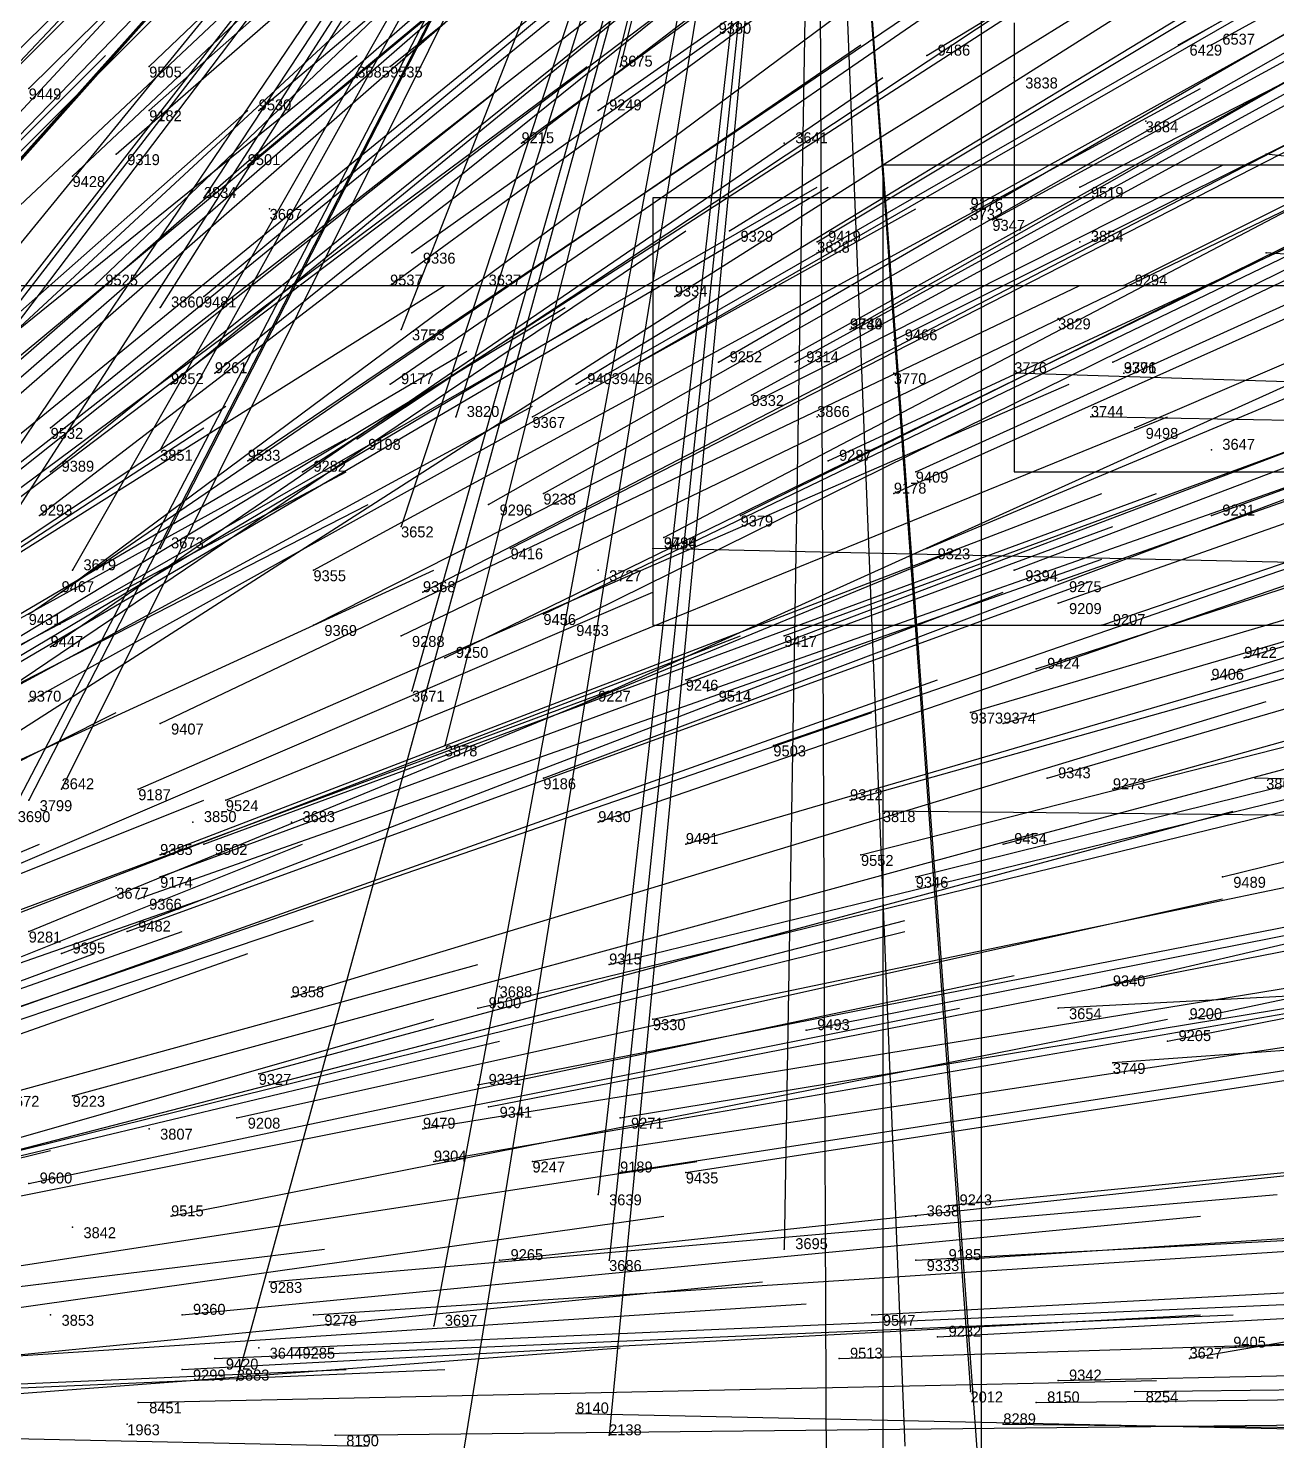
# Model space of a CAD drawing. Extents: x -0.5 to 0.59, y -0.5 to 0.59.
# Drawn here: x 0.116 to 0.23, y -0.0005 to 0.1285 of the extents above; entities that cross this region are included whole.
import ezdxf

# ---------------------------------------------------------------- set-up
doc = ezdxf.new("R2010")
doc.units = 0
for name, color, linetype in [('Clients', 3, 'CONTINUOUS'), ('Facilities', 3, 'CONTINUOUS'), ('Facilities_lines', 3, 'CONTINUOUS'), ('Min_max_boxes', 1, 'CONTINUOUS'), ('Normals', 1, 'CONTINUOUS'), ('Source_points', 5, 'CONTINUOUS'), ('Text', 3, 'CONTINUOUS')]:
    doc.layers.add(name, color=color, linetype=linetype)

msp = doc.modelspace()

# ---------------------------------------------------------------- linework, layer by layer
at = {"layer": 'Clients', "color": 5}
for p in [(0.17, 0.125, -1.25), (0.229, 0.117, -1.25), (0.132, 0.113, -1.25), (0.229, 0.108, -1.25), (0.128, 0.103, -1.25), (0.15, 0.101, -1.25), (0.206, 0.097, -1.25), (0.155, 0.093, -1.25), (0.213, 0.093, -1.25), (0.128, 0.09, -1.25), (0.15, 0.083, -1.25), (0.128, 0.081, -1.25), (0.173, 0.081, -1.25), (0.12, 0.079, -1.25), (0.151, 0.068, -1.25), (0.154, 0.063, -1.25), (0.228, 0.06, -1.25), (0.119, 0.059, -1.25), (0.116, 0.058, -1.25), (0.194, 0.057, -1.25), (0.21, 0.039, -1.25), (0.215, 0.034, -1.25), (0.168, 0.022, -1.25), (0.185, 0.017, -1.25), (0.169, 0.016, -1.25), (0.153, 0.01, -1.25), (0.222, 0.007, -1.25), (0.135, 0.005, -1.25), (0.202, 0.004, -1.25), (0.169, 0, -1.25)]:
    msp.add_point(p, dxfattribs=at)
at = {"layer": 'Facilities', "color": 3}
for p in [(0.221, 0.127, -0.637), (0.224, 0.127, -0.644), (0.198, 0.126, -0.588), (0.127, 0.125, -0.445), (0.146, 0.124, -1.25), (0.149, 0.125, -0.485), (0.206, 0.124, -1.25), (0.116, 0.123, -0.421), (0.127, 0.121, -0.438), (0.137, 0.121, -0.457), (0.168, 0.121, -0.519), (0.218, 0.12, -1.25), (0.161, 0.118, -0.499), (0.185, 0.118, -1.25), (0.124, 0.117, -0.426), (0.12, 0.115, -0.415), (0.136, 0.116, -0.447), (0.212, 0.114, -0.601), (0.138, 0.112, -1.25), (0.202, 0.112, -0.578), (0.202, 0.111, -1.25), (0.204, 0.111, -0.58), (0.18, 0.11, -0.528), (0.188, 0.109, -0.544), (0.212, 0.109, -1.25), (0.151, 0.108, -0.465), (0.188, 0.108, -1.25), (0.122, 0.105, -0.404), (0.149, 0.105, -0.456), (0.157, 0.105, -1.25), (0.216, 0.105, -0.602), (0.132, 0.104, -0.419), (0.175, 0.104, -0.509), (0.21, 0.102, -1.25), (0.191, 0.101, -1.25), (0.191, 0.101, -0.54), (0.195, 0.1, -0.549), (0.133, 0.097, -0.411), (0.17, 0.097, -0.488), (0.179, 0.098, -0.51), (0.186, 0.098, -0.526), (0.195, 0.097, -1.25), (0.215, 0.098, -0.591), (0.216, 0.097, -1.25), (0.129, 0.096, -0.402), (0.149, 0.096, -0.444), (0.166, 0.096, -0.48), (0.182, 0.095, -0.512), (0.162, 0.093, -0.466), (0.188, 0.093, -1.25), (0.118, 0.092, -0.373), (0.217, 0.092, -0.59), (0.146, 0.091, -0.43), (0.224, 0.09, -1.25), (0.118, 0.088, -0.369), (0.136, 0.089, -0.406), (0.141, 0.088, -0.417), (0.189, 0.089, -0.523), (0.197, 0.088, -0.539), (0.163, 0.086, -0.461), (0.195, 0.086, -0.533), (0.117, 0.084, -0.36), (0.158, 0.085, -0.449), (0.181, 0.084, -0.498), (0.224, 0.084, -0.598), (0.174, 0.082, -0.48), (0.16, 0.081, -0.448), (0.198, 0.081, -0.535), (0.142, 0.079, -0.405), (0.168, 0.079, -1.25), (0.206, 0.079, -0.552), (0.21, 0.078, -0.561), (0.119, 0.077, -0.354), (0.152, 0.077, -0.426), (0.116, 0.075, -0.344), (0.163, 0.075, -0.447), (0.21, 0.076, -0.559), (0.142, 0.074, -0.4), (0.165, 0.074, -0.453), (0.214, 0.074, -0.567), (0.15, 0.073, -0.417), (0.185, 0.073, -0.497), (0.118, 0.072, -0.346), (0.154, 0.071, -0.424), (0.227, 0.071, -0.594), (0.208, 0.07, -0.55), (0.176, 0.069, -0.472), (0.224, 0.069, -0.586), (0.178, 0.068, -0.477), (0.116, 0.067, -0.334), (0.167, 0.067, -0.451), (0.202, 0.066, -0.531), (0.128, 0.065, -0.359), (0.205, 0.065, -0.537), (0.184, 0.063, -0.485), (0.163, 0.06, -0.433), (0.209, 0.06, -0.545), (0.126, 0.059, -0.346), (0.215, 0.059, -0.557), (0.134, 0.058, -0.364), (0.191, 0.058, -0.498), (0.131, 0.056, -1.25), (0.14, 0.056, -1.25), (0.168, 0.056, -0.442), (0.128, 0.053, -0.346), (0.132, 0.054, -0.356), (0.176, 0.054, -0.461), (0.192, 0.053, -0.498), (0.205, 0.054, -0.531), (0.128, 0.051, -0.343), (0.197, 0.051, -0.507), (0.225, 0.051, -0.577), (0.124, 0.05, -1.25), (0.126, 0.049, -0.338), (0.116, 0.046, -0.311), (0.125, 0.046, -0.334), (0.119, 0.044, -0.318), (0.169, 0.043, -0.436), (0.14, 0.04, -0.363), (0.159, 0.041, -1.25), (0.214, 0.041, -0.545), (0.157, 0.039, -0.405), (0.173, 0.038, -0.443), (0.222, 0.038, -0.563), (0.187, 0.037, -0.477), (0.22, 0.036, -0.558), (0.137, 0.033, -0.351), (0.12, 0.031, -0.309), (0.157, 0.032, -0.401), (0.158, 0.03, -0.403), (0.135, 0.029, -0.345), (0.17, 0.029, -0.431), (0.127, 0.028, -1.25), (0.152, 0.028, -0.386), (0.153, 0.025, -0.388), (0.162, 0.025, -0.408), (0.17, 0.024, -0.428), (0.176, 0.024, -0.443), (0.116, 0.023, -0.296), (0.2, 0.021, -0.503), (0.129, 0.02, -0.326), (0.197, 0.02, -1.25), (0.12, 0.019, -1.25), (0.159, 0.016, -0.4), (0.197, 0.016, -0.495), (0.2, 0.016, -0.5), (0.138, 0.014, -0.347), (0.118, 0.011, -1.25), (0.13, 0.011, -0.326), (0.142, 0.011, -0.357), (0.193, 0.011, -0.483), (0.137, 0.008, -1.25), (0.14, 0.008, -0.351), (0.199, 0.009, -0.499), (0.225, 0.008, -0.563), (0.133, 0.007, -0.334), (0.19, 0.007, -0.476), (0.13, 0.006, -0.326), (0.21, 0.005, -0.526), (0.217, 0.004, -0.544), (0.126, 0.003, -0.316), (0.208, 0.003, -0.521), (0.166, 0.002, -0.414), (0.125, 0.001, -1.25), (0.144, 0, -0.36), (0.205, 0.001, -0.512)]:
    msp.add_point(p, dxfattribs=at)
at = {"layer": 'Facilities_lines', "color": 3}
for p, q in [((0.188, 0.198, -1.25), (0.038, 0.051, -1.25)), ((0.188, 0.198, -1.25), (0.063, 0.058, -1.25)), ((0.188, 0.198, -1.25), (0.066, 0.037, -1.25)), ((0.188, 0.198, -1.25), (0.069, 0.045, -1.25)), ((0.188, 0.198, -1.25), (0.07, 0.045, -1.25)), ((0.188, 0.198, -1.25), (0.073, 0.069, -1.25)), ((0.188, 0.198, -1.25), (0.078, 0.075, -1.25)), ((0.188, 0.198, -1.25), (0.083, 0.043, -1.25)), ((0.188, 0.198, -1.25), (0.103, 0.066, -1.25)), ((0.188, 0.198, -1.25), (0.108, 0.1, -1.25)), ((0.188, 0.198, -1.25), (0.114, 0.056, -1.25)), ((0.188, 0.198, -1.25), (0.116, 0.058, -1.25)), ((0.188, 0.198, -1.25), (0.119, 0.059, -1.25)), ((0.188, 0.198, -1.25), (0.12, 0.079, -1.25)), ((0.188, 0.198, -1.25), (0.128, 0.081, -1.25)), ((0.188, 0.198, -1.25), (0.128, 0.103, -1.25)), ((0.188, 0.198, -1.25), (0.128, 0.09, -1.25)), ((0.188, 0.198, -1.25), (0.132, 0.113, -1.25)), ((0.188, 0.198, -1.25), (0.135, 0.005, -1.25)), ((0.188, 0.198, -1.25), (0.15, 0.083, -1.25)), ((0.188, 0.198, -1.25), (0.15, 0.101, -1.25)), ((0.188, 0.198, -1.25), (0.151, 0.068, -1.25)), ((0.188, 0.198, -1.25), (0.153, 0.01, -1.25)), ((0.188, 0.198, -1.25), (0.154, -0.012, -1.25)), ((0.188, 0.198, -1.25), (0.154, 0.063, -1.25)), ((0.188, 0.198, -1.25), (0.155, 0.093, -1.25)), ((0.188, 0.198, -1.25), (0.168, 0.022, -1.25)), ((0.188, 0.198, -1.25), (0.169, 0.016, -1.25)), ((0.188, 0.198, -1.25), (0.169, 0, -1.25)), ((0.188, 0.198, -1.25), (0.17, 0.125, -1.25)), ((0.188, 0.198, -1.25), (0.185, 0.017, -1.25)), ((0.188, 0.198, -1.25), (0.202, 0.004, -1.25)), ((0.188, 0.198, -1.25), (0.203, -0.007, -1.25)), ((0.188, 0.198, -1.25), (0.196, -0.001, -1.25)), ((0.188, 0.198, -1.25), (0.189, -0.046, -1.25)), ((0.487, 0.088, -1.25), (0.229, 0.117, -1.25)), ((0.487, 0.088, -1.25), (0.229, 0.108, -1.25)), ((0.487, 0.088, -1.25), (0.206, 0.097, -1.25)), ((0.487, 0.088, -1.25), (0.213, 0.093, -1.25)), ((0.49, 0.074, -1.25), (0.173, 0.081, -1.25)), ((0.493, 0.054, -1.241), (0.228, 0.06, -1.25)), ((0.493, 0.054, -1.241), (0.194, 0.057, -1.25)), ((0.493, 0.054, -1.241), (0.21, 0.039, -1.25)), ((0.493, 0.054, -1.241), (0.215, 0.034, -1.25)), ((0.493, 0.054, -1.241), (0.222, 0.007, -1.25))]:
    msp.add_line(p, q, dxfattribs=at)
at = {"layer": 'Min_max_boxes', "color": 1}
for p, q in [((0.203, -0.046, -1.25), (0.203, 0.218, -1.25)), ((0.203, -0.046, -1.25), (0.203, 0.218, -1.25)), ((0.206, 0.129, -1.25), (0.206, 0.088, -1.25)), ((0.206, 0.129, -1.106), (0.206, 0.088, -1.106)), ((0.493, 0.116, -1.25), (0.194, 0.116, -1.25)), ((0.194, 0.116, -1.25), (0.194, -0.04, -1.25)), ((0.493, 0.116, -1.109), (0.194, 0.116, -1.109)), ((0.194, 0.116, -1.109), (0.194, -0.04, -1.109)), ((0.194, 0.116, -1.25), (0.194, 0.116, -1.109)), ((0.49, 0.113, -1.25), (0.173, 0.113, -1.25)), ((0.173, 0.113, -1.25), (0.173, 0.074, -1.25)), ((0.49, 0.113, -1.099), (0.173, 0.113, -1.099)), ((0.173, 0.113, -1.099), (0.173, 0.074, -1.099)), ((0.173, 0.113, -1.25), (0.173, 0.113, -1.099)), ((0.089, 0.105, -1.25), (0.343, 0.105, -1.25)), ((0.089, 0.105, -1.015), (0.343, 0.105, -1.015)), ((0.206, 0.088, -1.25), (0.487, 0.088, -1.25)), ((0.206, 0.088, -1.106), (0.487, 0.088, -1.106)), ((0.206, 0.088, -1.25), (0.206, 0.088, -1.106)), ((0.173, 0.074, -1.25), (0.49, 0.074, -1.25)), ((0.173, 0.074, -1.099), (0.49, 0.074, -1.099)), ((0.173, 0.074, -1.25), (0.173, 0.074, -1.099))]:
    msp.add_line(p, q, dxfattribs=at)
at = {"layer": 'Normals', "color": 1}
for p, q in [((0.127, 0.125, -0.445), (0.194, 0.189, -0.408)), ((0.116, 0.123, -0.421), (0.181, 0.187, -0.382)), ((0.127, 0.121, -0.438), (0.196, 0.182, -0.399)), ((0.149, 0.125, -0.485), (0.221, 0.183, -0.448)), ((0.137, 0.121, -0.457), (0.208, 0.181, -0.419)), ((0.12, 0.115, -0.415), (0.187, 0.178, -0.376)), ((0.124, 0.117, -0.426), (0.194, 0.178, -0.388)), ((0.136, 0.116, -0.447), (0.207, 0.175, -0.409)), ((0.168, 0.121, -0.519), (0.245, 0.175, -0.483)), ((0.161, 0.118, -0.499), (0.236, 0.173, -0.463)), ((0.198, 0.126, -0.588), (0.277, 0.174, -0.549)), ((0.221, 0.127, -0.637), (0.302, 0.172, -0.6)), ((0.224, 0.127, -0.644), (0.306, 0.172, -0.607)), ((0.122, 0.105, -0.404), (0.189, 0.169, -0.366)), ((0.097, 0.1, -0.348), (0.161, 0.166, -0.309)), ((0.132, 0.104, -0.419), (0.203, 0.163, -0.382)), ((0.151, 0.108, -0.465), (0.227, 0.162, -0.427)), ((0.149, 0.105, -0.456), (0.224, 0.16, -0.419)), ((0.18, 0.11, -0.528), (0.259, 0.159, -0.491)), ((0.188, 0.109, -0.544), (0.268, 0.157, -0.508)), ((0.202, 0.112, -0.578), (0.283, 0.157, -0.54)), ((0.079, 0.087, -0.294), (0.143, 0.155, -0.258)), ((0.129, 0.096, -0.402), (0.201, 0.155, -0.365)), ((0.133, 0.097, -0.411), (0.205, 0.155, -0.374)), ((0.204, 0.111, -0.58), (0.285, 0.155, -0.542)), ((0.212, 0.114, -0.601), (0.294, 0.156, -0.564)), ((0.175, 0.104, -0.509), (0.254, 0.154, -0.474)), ((0.082, 0.085, -0.294), (0.145, 0.153, -0.258)), ((0.102, 0.089, -0.338), (0.17, 0.152, -0.301)), ((0.118, 0.092, -0.373), (0.189, 0.15, -0.334)), ((0.149, 0.096, -0.444), (0.226, 0.149, -0.408)), ((0.07, 0.08, -0.265), (0.136, 0.146, -0.229)), ((0.111, 0.088, -0.354), (0.182, 0.146, -0.315)), ((0.118, 0.088, -0.369), (0.19, 0.146, -0.33)), ((0.191, 0.101, -0.54), (0.272, 0.147, -0.503)), ((0.216, 0.105, -0.602), (0.3, 0.147, -0.565)), ((0.179, 0.098, -0.51), (0.26, 0.145, -0.474)), ((0.166, 0.096, -0.48), (0.245, 0.144, -0.442)), ((0.146, 0.091, -0.43), (0.223, 0.142, -0.393)), ((0.17, 0.097, -0.488), (0.25, 0.143, -0.451)), ((0.186, 0.098, -0.526), (0.268, 0.143, -0.49)), ((0.195, 0.1, -0.549), (0.279, 0.142, -0.513)), ((0.109, 0.084, -0.343), (0.182, 0.141, -0.307)), ((0.136, 0.089, -0.406), (0.213, 0.141, -0.368)), ((0.117, 0.084, -0.36), (0.19, 0.14, -0.321)), ((0.092, 0.078, -0.302), (0.162, 0.139, -0.265)), ((0.141, 0.088, -0.417), (0.22, 0.139, -0.38)), ((0.162, 0.093, -0.466), (0.242, 0.139, -0.428)), ((0.182, 0.095, -0.512), (0.263, 0.139, -0.475)), ((0.07, 0.072, -0.251), (0.136, 0.138, -0.215)), ((0.109, 0.081, -0.338), (0.183, 0.137, -0.303)), ((0.215, 0.098, -0.591), (0.299, 0.138, -0.554)), ((0.088, 0.076, -0.291), (0.159, 0.135, -0.253)), ((0.087, 0.072, -0.282), (0.157, 0.133, -0.245)), ((0.119, 0.077, -0.354), (0.193, 0.132, -0.315)), ((0.158, 0.085, -0.449), (0.239, 0.131, -0.412)), ((0.163, 0.086, -0.461), (0.244, 0.131, -0.424)), ((0.067, 0.067, -0.237), (0.134, 0.13, -0.199)), ((0.083, 0.067, -0.266), (0.154, 0.129, -0.232)), ((0.189, 0.089, -0.523), (0.273, 0.128, -0.486)), ((0.217, 0.092, -0.59), (0.303, 0.129, -0.554)), ((0.116, 0.075, -0.344), (0.192, 0.127, -0.308)), ((0.058, 0.061, -0.21), (0.123, 0.126, -0.171)), ((0.073, 0.067, -0.248), (0.146, 0.126, -0.212)), ((0.197, 0.088, -0.539), (0.281, 0.126, -0.502)), ((0.093, 0.07, -0.291), (0.167, 0.125, -0.253)), ((0.118, 0.072, -0.346), (0.194, 0.124, -0.308)), ((0.146, 0.124, -1.25), (0.146, 0.124, -1.15)), ((0.17, 0.125, -1.25), (0.17, 0.125, -1.15)), ((0.174, 0.082, -0.48), (0.256, 0.125, -0.443)), ((0.181, 0.084, -0.498), (0.264, 0.125, -0.461)), ((0.195, 0.086, -0.533), (0.28, 0.124, -0.496)), ((0.206, 0.124, -1.25), (0.206, 0.124, -1.15)), ((0.086, 0.065, -0.27), (0.159, 0.123, -0.233)), ((0.142, 0.079, -0.405), (0.223, 0.123, -0.368)), ((0.16, 0.081, -0.448), (0.242, 0.123, -0.41)), ((0.067, 0.06, -0.224), (0.136, 0.121, -0.186)), ((0.218, 0.12, -1.25), (0.218, 0.12, -1.15)), ((0.152, 0.077, -0.426), (0.233, 0.119, -0.386)), ((0.185, 0.118, -1.25), (0.185, 0.118, -1.15)), ((0.198, 0.081, -0.535), (0.284, 0.117, -0.498)), ((0.229, 0.117, -1.25), (0.229, 0.117, -1.15)), ((0.142, 0.074, -0.4), (0.225, 0.116, -0.364)), ((0.163, 0.075, -0.447), (0.246, 0.115, -0.408)), ((0.165, 0.074, -0.453), (0.248, 0.115, -0.414)), ((0.224, 0.084, -0.598), (0.312, 0.116, -0.562)), ((0.108, 0.068, -0.318), (0.188, 0.114, -0.28)), ((0.109, 0.067, -0.32), (0.189, 0.114, -0.282)), ((0.132, 0.113, -1.25), (0.132, 0.113, -1.15)), ((0.15, 0.073, -0.417), (0.233, 0.113, -0.379)), ((0.116, 0.067, -0.334), (0.197, 0.112, -0.297)), ((0.138, 0.112, -1.25), (0.138, 0.112, -1.15)), ((0.154, 0.071, -0.424), (0.236, 0.111, -0.384)), ((0.202, 0.111, -1.25), (0.202, 0.111, -1.15)), ((0.206, 0.079, -0.552), (0.293, 0.112, -0.515)), ((0.099, 0.058, -0.286), (0.176, 0.11, -0.249)), ((0.21, 0.078, -0.561), (0.298, 0.109, -0.525)), ((0.212, 0.109, -1.25), (0.212, 0.109, -1.15)), ((0.188, 0.108, -1.25), (0.188, 0.108, -1.15)), ((0.229, 0.108, -1.25), (0.229, 0.108, -1.15)), ((0.21, 0.076, -0.559), (0.298, 0.107, -0.522)), ((0.076, 0.056, -0.236), (0.154, 0.105, -0.198)), ((0.128, 0.065, -0.359), (0.212, 0.105, -0.322)), ((0.157, 0.105, -1.25), (0.157, 0.105, -1.15)), ((0.167, 0.067, -0.451), (0.251, 0.105, -0.412)), ((0.185, 0.073, -0.497), (0.272, 0.105, -0.459)), ((0.099, 0.054, -0.282), (0.177, 0.104, -0.245)), ((0.214, 0.074, -0.567), (0.302, 0.104, -0.53)), ((0.087, 0.056, -0.258), (0.165, 0.103, -0.218)), ((0.088, 0.055, -0.26), (0.167, 0.102, -0.22)), ((0.128, 0.103, -1.25), (0.128, 0.103, -1.15)), ((0.176, 0.069, -0.472), (0.263, 0.102, -0.435)), ((0.21, 0.102, -1.25), (0.21, 0.102, -1.15)), ((0.15, 0.101, -1.25), (0.15, 0.101, -1.15)), ((0.191, 0.101, -1.25), (0.191, 0.101, -1.15)), ((0.076, 0.052, -0.23), (0.156, 0.099, -0.192)), ((0.178, 0.068, -0.477), (0.266, 0.099, -0.44)), ((0.208, 0.07, -0.55), (0.297, 0.099, -0.512)), ((0.195, 0.097, -1.25), (0.195, 0.097, -1.15)), ((0.206, 0.097, -1.25), (0.206, 0.097, -1.15)), ((0.216, 0.097, -1.25), (0.216, 0.097, -1.15)), ((0.227, 0.071, -0.594), (0.316, 0.097, -0.557)), ((0.126, 0.059, -0.346), (0.211, 0.096, -0.31)), ((0.224, 0.069, -0.586), (0.313, 0.096, -0.549)), ((0.057, 0.043, -0.179), (0.134, 0.094, -0.14)), ((0.081, 0.05, -0.238), (0.162, 0.094, -0.199)), ((0.134, 0.058, -0.364), (0.22, 0.093, -0.328)), ((0.155, 0.093, -1.25), (0.155, 0.093, -1.15)), ((0.184, 0.063, -0.485), (0.271, 0.093, -0.448)), ((0.188, 0.093, -1.25), (0.188, 0.093, -1.15)), ((0.213, 0.093, -1.25), (0.213, 0.093, -1.15)), ((0.055, 0.042, -0.173), (0.132, 0.092, -0.134)), ((0.163, 0.06, -0.433), (0.248, 0.092, -0.393)), ((0.202, 0.066, -0.531), (0.29, 0.092, -0.493)), ((0.065, 0.047, -0.2), (0.145, 0.091, -0.16)), ((0.205, 0.065, -0.537), (0.294, 0.091, -0.5)), ((0.128, 0.09, -1.25), (0.128, 0.09, -1.15)), ((0.224, 0.09, -1.25), (0.224, 0.09, -1.15)), ((0.064, 0.045, -0.196), (0.145, 0.088, -0.156)), ((0.128, 0.053, -0.346), (0.214, 0.086, -0.309)), ((0.132, 0.054, -0.356), (0.219, 0.086, -0.319)), ((0.168, 0.056, -0.442), (0.255, 0.086, -0.404)), ((0.209, 0.06, -0.545), (0.298, 0.086, -0.507)), ((0.065, 0.043, -0.196), (0.147, 0.085, -0.156)), ((0.215, 0.059, -0.557), (0.304, 0.084, -0.519)), ((0.128, 0.051, -0.343), (0.215, 0.083, -0.306)), ((0.15, 0.083, -1.25), (0.15, 0.083, -1.15)), ((0.191, 0.058, -0.498), (0.28, 0.083, -0.461)), ((0.116, 0.046, -0.311), (0.201, 0.081, -0.273)), ((0.126, 0.049, -0.338), (0.214, 0.08, -0.302)), ((0.128, 0.081, -1.25), (0.128, 0.081, -1.15)), ((0.173, 0.081, -1.25), (0.173, 0.081, -1.15)), ((0.176, 0.054, -0.461), (0.265, 0.08, -0.424)), ((0.07, 0.041, -0.202), (0.153, 0.079, -0.162)), ((0.12, 0.079, -1.25), (0.12, 0.079, -1.15)), ((0.168, 0.079, -1.25), (0.168, 0.079, -1.15)), ((0.125, 0.046, -0.334), (0.213, 0.078, -0.299)), ((0.205, 0.054, -0.531), (0.295, 0.078, -0.493)), ((0.089, 0.041, -0.245), (0.173, 0.077, -0.204)), ((0.119, 0.044, -0.318), (0.205, 0.077, -0.279)), ((0.192, 0.053, -0.498), (0.282, 0.076, -0.46)), ((0.095, 0.04, -0.258), (0.181, 0.073, -0.218)), ((0.197, 0.051, -0.507), (0.286, 0.073, -0.469)), ((0.225, 0.051, -0.577), (0.315, 0.073, -0.539)), ((0.112, 0.038, -0.295), (0.199, 0.069, -0.256)), ((0.083, 0.036, -0.226), (0.169, 0.068, -0.186)), ((0.151, 0.068, -1.25), (0.151, 0.068, -1.15)), ((0.044, 0.026, -0.127), (0.124, 0.066, -0.084)), ((0.106, 0.036, -0.28), (0.193, 0.066, -0.24)), ((0.14, 0.04, -0.363), (0.229, 0.067, -0.326)), ((0.169, 0.043, -0.436), (0.259, 0.065, -0.398)), ((0.154, 0.063, -1.25), (0.154, 0.063, -1.15)), ((0.214, 0.041, -0.545), (0.304, 0.062, -0.507)), ((0.157, 0.039, -0.405), (0.247, 0.061, -0.368)), ((0.228, 0.06, -1.25), (0.228, 0.06, -1.15)), ((0.119, 0.059, -1.25), (0.119, 0.059, -1.15)), ((0.047, 0.024, -0.132), (0.132, 0.058, -0.092)), ((0.116, 0.058, -1.25), (0.116, 0.058, -1.15)), ((0.137, 0.033, -0.351), (0.226, 0.057, -0.314)), ((0.173, 0.038, -0.443), (0.264, 0.057, -0.406)), ((0.194, 0.057, -1.25), (0.194, 0.057, -1.15)), ((0.222, 0.038, -0.563), (0.312, 0.057, -0.525)), ((0.131, 0.056, -1.25), (0.131, 0.056, -1.15)), ((0.14, 0.056, -1.25), (0.14, 0.056, -1.15)), ((0.12, 0.031, -0.309), (0.208, 0.055, -0.269)), ((0.187, 0.037, -0.477), (0.278, 0.055, -0.439)), ((0.037, 0.02, -0.105), (0.117, 0.054, -0.055)), ((0.056, 0.02, -0.148), (0.141, 0.054, -0.109)), ((0.22, 0.036, -0.558), (0.311, 0.054, -0.521)), ((0.124, 0.05, -1.25), (0.124, 0.05, -1.15)), ((0.157, 0.032, -0.401), (0.249, 0.05, -0.366)), ((0.046, 0.019, -0.125), (0.132, 0.049, -0.083)), ((0.135, 0.029, -0.345), (0.225, 0.049, -0.307)), ((0.158, 0.03, -0.403), (0.25, 0.048, -0.367)), ((0.056, 0.018, -0.146), (0.142, 0.047, -0.104)), ((0.107, 0.024, -0.273), (0.196, 0.047, -0.234)), ((0.045, 0.016, -0.12), (0.13, 0.046, -0.077)), ((0.107, 0.024, -0.274), (0.196, 0.046, -0.235)), ((0.041, 0.014, -0.109), (0.122, 0.044, -0.058)), ((0.051, 0.014, -0.131), (0.136, 0.044, -0.088)), ((0.17, 0.029, -0.431), (0.261, 0.044, -0.393)), ((0.066, 0.018, -0.171), (0.157, 0.043, -0.137)), ((0.152, 0.028, -0.386), (0.244, 0.043, -0.35)), ((0.116, 0.023, -0.296), (0.206, 0.042, -0.255)), ((0.153, 0.025, -0.388), (0.245, 0.041, -0.351)), ((0.159, 0.041, -1.25), (0.159, 0.041, -1.15)), ((0.111, 0.021, -0.282), (0.201, 0.039, -0.243)), ((0.162, 0.025, -0.408), (0.254, 0.039, -0.373)), ((0.21, 0.039, -1.25), (0.21, 0.039, -1.15)), ((0.062, 0.012, -0.158), (0.153, 0.038, -0.124)), ((0.129, 0.02, -0.326), (0.22, 0.038, -0.289)), ((0.17, 0.024, -0.428), (0.261, 0.038, -0.39)), ((0.176, 0.024, -0.443), (0.267, 0.038, -0.405)), ((0.067, 0.014, -0.172), (0.159, 0.036, -0.138)), ((0.215, 0.034, -1.25), (0.215, 0.034, -1.15)), ((0.2, 0.021, -0.503), (0.292, 0.03, -0.465)), ((0.127, 0.028, -1.25), (0.127, 0.028, -1.15)), ((0.035, 0.006, -0.088), (0.118, 0.026, -0.037)), ((0.159, 0.016, -0.4), (0.252, 0.026, -0.364)), ((0.086, 0.011, -0.217), (0.177, 0.025, -0.178)), ((0.138, 0.014, -0.347), (0.23, 0.022, -0.308)), ((0.168, 0.022, -1.25), (0.168, 0.022, -1.15)), ((0.2, 0.016, -0.5), (0.292, 0.022, -0.463)), ((0.197, 0.016, -0.495), (0.29, 0.021, -0.459)), ((0.082, 0.007, -0.206), (0.174, 0.02, -0.168)), ((0.13, 0.011, -0.326), (0.223, 0.02, -0.29)), ((0.197, 0.02, -1.25), (0.197, 0.02, -1.15)), ((0.12, 0.019, -1.25), (0.12, 0.019, -1.15)), ((0.053, 0.006, -0.133), (0.143, 0.017, -0.091)), ((0.142, 0.011, -0.357), (0.234, 0.017, -0.317)), ((0.185, 0.017, -1.25), (0.185, 0.017, -1.15)), ((0.169, 0.016, -1.25), (0.169, 0.016, -1.15)), ((0.193, 0.011, -0.483), (0.286, 0.016, -0.446)), ((0.091, 0.005, -0.228), (0.183, 0.014, -0.19)), ((0.199, 0.009, -0.499), (0.293, 0.014, -0.463)), ((0.096, 0.006, -0.239), (0.187, 0.012, -0.2)), ((0.14, 0.008, -0.351), (0.232, 0.012, -0.312)), ((0.225, 0.008, -0.563), (0.317, 0.012, -0.524)), ((0.118, 0.011, -1.25), (0.118, 0.011, -1.15)), ((0.13, 0.006, -0.326), (0.223, 0.011, -0.288)), ((0.133, 0.007, -0.334), (0.226, 0.011, -0.296)), ((0.153, 0.01, -1.25), (0.153, 0.01, -1.15)), ((0.19, 0.007, -0.476), (0.283, 0.01, -0.438)), ((0.078, 0.001, -0.194), (0.17, 0.008, -0.156)), ((0.137, 0.008, -1.25), (0.137, 0.008, -1.15)), ((0.21, 0.005, -0.526), (0.304, 0.007, -0.491)), ((0.222, 0.007, -1.25), (0.222, 0.007, -1.15)), ((0.054, 0.002, -0.134), (0.145, 0.006, -0.093)), ((0.061, 0.002, -0.152), (0.154, 0.006, -0.115)), ((0.126, 0.003, -0.316), (0.219, 0.005, -0.277)), ((0.135, 0.005, -1.25), (0.135, 0.005, -1.15)), ((0.202, 0.004, -1.25), (0.202, 0.004, -1.15)), ((0.208, 0.003, -0.521), (0.302, 0.004, -0.485)), ((0.217, 0.004, -0.544), (0.31, 0.005, -0.507)), ((0.166, 0.002, -0.414), (0.259, 0, -0.378)), ((0.056, 0.001, -0.139), (0.147, -0.001, -0.098)), ((0.125, 0.001, -1.25), (0.125, 0.001, -1.15)), ((0.144, 0, -0.36), (0.237, 0.001, -0.322)), ((0.169, 0, -1.25), (0.169, 0, -1.15)), ((0.205, 0.001, -0.512), (0.298, 0, -0.477))]:
    msp.add_line(p, q, dxfattribs=at)
at = {"layer": 'Source_points', "color": 5}
for p in [(0.221, 0.127, -0.637), (0.224, 0.127, -0.644), (0.198, 0.126, -0.588), (0.127, 0.125, -0.445), (0.146, 0.124, -1.25), (0.149, 0.125, -0.485), (0.17, 0.125, -1.25), (0.206, 0.124, -1.25), (0.116, 0.123, -0.421), (0.127, 0.121, -0.438), (0.137, 0.121, -0.457), (0.168, 0.121, -0.519), (0.218, 0.12, -1.25), (0.161, 0.118, -0.499), (0.185, 0.118, -1.25), (0.124, 0.117, -0.426), (0.229, 0.117, -1.25), (0.12, 0.115, -0.415), (0.136, 0.116, -0.447), (0.212, 0.114, -0.601), (0.132, 0.113, -1.25), (0.138, 0.112, -1.25), (0.202, 0.112, -0.578), (0.202, 0.111, -1.25), (0.204, 0.111, -0.58), (0.18, 0.11, -0.528), (0.188, 0.109, -0.544), (0.212, 0.109, -1.25), (0.151, 0.108, -0.465), (0.188, 0.108, -1.25), (0.229, 0.108, -1.25), (0.122, 0.105, -0.404), (0.149, 0.105, -0.456), (0.157, 0.105, -1.25), (0.216, 0.105, -0.602), (0.132, 0.104, -0.419), (0.175, 0.104, -0.509), (0.128, 0.103, -1.25), (0.21, 0.102, -1.25), (0.15, 0.101, -1.25), (0.191, 0.101, -1.25), (0.191, 0.101, -0.54), (0.195, 0.1, -0.549), (0.133, 0.097, -0.411), (0.17, 0.097, -0.488), (0.179, 0.098, -0.51), (0.186, 0.098, -0.526), (0.195, 0.097, -1.25), (0.206, 0.097, -1.25), (0.215, 0.098, -0.591), (0.216, 0.097, -1.25), (0.129, 0.096, -0.402), (0.149, 0.096, -0.444), (0.166, 0.096, -0.48), (0.182, 0.095, -0.512), (0.155, 0.093, -1.25), (0.162, 0.093, -0.466), (0.188, 0.093, -1.25), (0.213, 0.093, -1.25), (0.118, 0.092, -0.373), (0.217, 0.092, -0.59), (0.146, 0.091, -0.43), (0.128, 0.09, -1.25), (0.224, 0.09, -1.25), (0.118, 0.088, -0.369), (0.136, 0.089, -0.406), (0.141, 0.088, -0.417), (0.189, 0.089, -0.523), (0.197, 0.088, -0.539), (0.163, 0.086, -0.461), (0.195, 0.086, -0.533), (0.117, 0.084, -0.36), (0.158, 0.085, -0.449), (0.181, 0.084, -0.498), (0.224, 0.084, -0.598), (0.15, 0.083, -1.25), (0.174, 0.082, -0.48), (0.128, 0.081, -1.25), (0.16, 0.081, -0.448), (0.173, 0.081, -1.25), (0.198, 0.081, -0.535), (0.12, 0.079, -1.25), (0.142, 0.079, -0.405), (0.168, 0.079, -1.25), (0.206, 0.079, -0.552), (0.21, 0.078, -0.561), (0.119, 0.077, -0.354), (0.152, 0.077, -0.426), (0.116, 0.075, -0.344), (0.163, 0.075, -0.447), (0.21, 0.076, -0.559), (0.142, 0.074, -0.4), (0.165, 0.074, -0.453), (0.214, 0.074, -0.567), (0.15, 0.073, -0.417), (0.185, 0.073, -0.497), (0.118, 0.072, -0.346), (0.154, 0.071, -0.424), (0.227, 0.071, -0.594), (0.208, 0.07, -0.55), (0.176, 0.069, -0.472), (0.224, 0.069, -0.586), (0.151, 0.068, -1.25), (0.178, 0.068, -0.477), (0.116, 0.067, -0.334), (0.167, 0.067, -0.451), (0.202, 0.066, -0.531), (0.128, 0.065, -0.359), (0.205, 0.065, -0.537), (0.154, 0.063, -1.25), (0.184, 0.063, -0.485), (0.163, 0.06, -0.433), (0.209, 0.06, -0.545), (0.228, 0.06, -1.25), (0.119, 0.059, -1.25), (0.126, 0.059, -0.346), (0.215, 0.059, -0.557), (0.116, 0.058, -1.25), (0.134, 0.058, -0.364), (0.191, 0.058, -0.498), (0.194, 0.057, -1.25), (0.131, 0.056, -1.25), (0.14, 0.056, -1.25), (0.168, 0.056, -0.442), (0.128, 0.053, -0.346), (0.132, 0.054, -0.356), (0.176, 0.054, -0.461), (0.192, 0.053, -0.498), (0.205, 0.054, -0.531), (0.128, 0.051, -0.343), (0.197, 0.051, -0.507), (0.225, 0.051, -0.577), (0.124, 0.05, -1.25), (0.126, 0.049, -0.338), (0.116, 0.046, -0.311), (0.125, 0.046, -0.334), (0.119, 0.044, -0.318), (0.169, 0.043, -0.436), (0.14, 0.04, -0.363), (0.159, 0.041, -1.25), (0.214, 0.041, -0.545), (0.157, 0.039, -0.405), (0.21, 0.039, -1.25), (0.173, 0.038, -0.443), (0.222, 0.038, -0.563), (0.187, 0.037, -0.477), (0.22, 0.036, -0.558), (0.215, 0.034, -1.25), (0.137, 0.033, -0.351), (0.12, 0.031, -0.309), (0.157, 0.032, -0.401), (0.158, 0.03, -0.403), (0.135, 0.029, -0.345), (0.17, 0.029, -0.431), (0.127, 0.028, -1.25), (0.152, 0.028, -0.386), (0.153, 0.025, -0.388), (0.162, 0.025, -0.408), (0.17, 0.024, -0.428), (0.176, 0.024, -0.443), (0.116, 0.023, -0.296), (0.168, 0.022, -1.25), (0.2, 0.021, -0.503), (0.129, 0.02, -0.326), (0.197, 0.02, -1.25), (0.12, 0.019, -1.25), (0.185, 0.017, -1.25), (0.159, 0.016, -0.4), (0.169, 0.016, -1.25), (0.197, 0.016, -0.495), (0.2, 0.016, -0.5), (0.138, 0.014, -0.347), (0.118, 0.011, -1.25), (0.13, 0.011, -0.326), (0.142, 0.011, -0.357), (0.193, 0.011, -0.483), (0.153, 0.01, -1.25), (0.137, 0.008, -1.25), (0.14, 0.008, -0.351), (0.199, 0.009, -0.499), (0.225, 0.008, -0.563), (0.133, 0.007, -0.334), (0.19, 0.007, -0.476), (0.222, 0.007, -1.25), (0.13, 0.006, -0.326), (0.135, 0.005, -1.25), (0.202, 0.004, -1.25), (0.21, 0.005, -0.526), (0.217, 0.004, -0.544), (0.126, 0.003, -0.316), (0.208, 0.003, -0.521), (0.166, 0.002, -0.414), (0.125, 0.001, -1.25), (0.144, 0, -0.36), (0.169, 0, -1.25), (0.205, 0.001, -0.512)]:
    msp.add_point(p, dxfattribs=at)

# ---------------------------------------------------------------- texts
at = {"layer": 'Text', "color": 3}
for s, p in [('9380', (0.179, 0.128, -0.549)), ('6537', (0.225, 0.127, -0.644)), ('9486', (0.199, 0.126, -0.588)), ('6429', (0.222, 0.126, -0.637)), ('3675', (0.17, 0.125, -1.25)), ('9505', (0.127, 0.124, -0.445)), ('3685', (0.146, 0.124, -1.25)), ('9535', (0.149, 0.124, -0.485)), ('3838', (0.207, 0.123, -1.25)), ('9449', (0.116, 0.122, -0.421)), ('9530', (0.137, 0.121, -0.457)), ('9249', (0.169, 0.121, -0.519)), ('9182', (0.127, 0.12, -0.438)), ('3684', (0.218, 0.119, -1.25)), ('9215', (0.161, 0.118, -0.499)), ('3641', (0.186, 0.118, -1.25)), ('9319', (0.125, 0.116, -0.426)), ('9501', (0.136, 0.116, -0.447)), ('9428', (0.12, 0.114, -0.415)), ('3834', (0.132, 0.113, -1.25)), ('9519', (0.213, 0.113, -0.601)), ('9176', (0.202, 0.112, -0.578)), ('3667', (0.138, 0.111, -1.25)), ('3732', (0.202, 0.111, -1.25)), ('9347', (0.204, 0.11, -0.58)), ('9329', (0.181, 0.109, -0.528)), ('9419', (0.189, 0.109, -0.544)), ('3854', (0.213, 0.109, -1.25)), ('3828', (0.188, 0.108, -1.25)), ('9336', (0.152, 0.107, -0.465)), ('9525', (0.123, 0.105, -0.404)), ('9537', (0.149, 0.105, -0.456)), ('3637', (0.158, 0.105, -1.25)), ('9294', (0.217, 0.105, -0.602)), ('9334', (0.175, 0.104, -0.509)), ('3860', (0.129, 0.103, -1.25)), ('9481', (0.132, 0.103, -0.419)), ('3739', (0.191, 0.101, -1.25)), ('9244', (0.191, 0.101, -0.54)), ('3829', (0.21, 0.101, -1.25)), ('3753', (0.151, 0.1, -1.25)), ('9466', (0.196, 0.1, -0.549)), ('9252', (0.18, 0.098, -0.51)), ('9314', (0.187, 0.098, -0.526)), ('9352', (0.129, 0.096, -0.402)), ('9261', (0.133, 0.097, -0.411)), ('9177', (0.15, 0.096, -0.444)), ('9403', (0.167, 0.096, -0.48)), ('9426', (0.17, 0.096, -0.488)), ('3770', (0.195, 0.096, -1.25)), ('3776', (0.206, 0.097, -1.25)), ('3771', (0.216, 0.097, -1.25)), ('9396', (0.216, 0.097, -0.591)), ('9332', (0.182, 0.094, -0.512)), ('3820', (0.156, 0.093, -1.25)), ('9367', (0.162, 0.092, -0.466)), ('3866', (0.188, 0.093, -1.25)), ('3744', (0.213, 0.093, -1.25)), ('9532', (0.118, 0.091, -0.373)), ('9498', (0.218, 0.091, -0.59)), ('9198', (0.147, 0.09, -0.43)), ('3647', (0.225, 0.09, -1.25)), ('9389', (0.119, 0.088, -0.369)), ('3851', (0.128, 0.089, -1.25)), ('9533', (0.136, 0.089, -0.406)), ('9282', (0.142, 0.088, -0.417)), ('9287', (0.19, 0.089, -0.523)), ('9409', (0.197, 0.087, -0.539)), ('9178', (0.195, 0.086, -0.533)), ('9238', (0.163, 0.085, -0.461)), ('9293', (0.117, 0.084, -0.36)), ('9296', (0.159, 0.084, -0.449)), ('9379', (0.181, 0.083, -0.498)), ('9231', (0.225, 0.084, -0.598)), ('3652', (0.15, 0.082, -1.25)), ('3673', (0.129, 0.081, -1.25)), ('3796', (0.174, 0.081, -1.25)), ('9434', (0.174, 0.081, -0.48)), ('3679', (0.121, 0.079, -1.25)), ('9416', (0.16, 0.08, -0.448)), ('9323', (0.199, 0.08, -0.535)), ('9355', (0.142, 0.078, -0.405)), ('3727', (0.169, 0.078, -1.25)), ('9394', (0.207, 0.078, -0.552)), ('9467', (0.119, 0.077, -0.354)), ('9368', (0.152, 0.077, -0.426)), ('9275', (0.211, 0.077, -0.561)), ('9431', (0.116, 0.074, -0.344)), ('9456', (0.163, 0.074, -0.447)), ('9209', (0.211, 0.075, -0.559)), ('9207', (0.215, 0.074, -0.567)), ('9369', (0.143, 0.073, -0.4)), ('9453', (0.166, 0.073, -0.453)), ('9447', (0.118, 0.072, -0.346)), ('9288', (0.151, 0.072, -0.417)), ('9417', (0.185, 0.072, -0.497)), ('9250', (0.155, 0.071, -0.424)), ('9424', (0.209, 0.07, -0.55)), ('9422', (0.227, 0.071, -0.594)), ('9406', (0.224, 0.069, -0.586)), ('9246', (0.176, 0.068, -0.472)), ('9370', (0.116, 0.067, -0.334)), ('3671', (0.151, 0.067, -1.25)), ('9227', (0.168, 0.067, -0.451)), ('9514', (0.179, 0.067, -0.477)), ('9373', (0.202, 0.065, -0.531)), ('9374', (0.205, 0.065, -0.537)), ('9407', (0.129, 0.064, -0.359)), ('3878', (0.154, 0.062, -1.25)), ('9503', (0.184, 0.062, -0.485)), ('9343', (0.21, 0.06, -0.545)), ('3642', (0.119, 0.059, -1.25)), ('9186', (0.163, 0.059, -0.433)), ('9273', (0.215, 0.059, -0.557)), ('3867', (0.229, 0.059, -1.25)), ('9187', (0.126, 0.058, -0.346)), ('9312', (0.191, 0.058, -0.498)), ('3690', (0.115, 0.056, -1.25)), ('3799', (0.117, 0.057, -1.25)), ('3850', (0.132, 0.056, -1.25)), ('9524', (0.134, 0.057, -0.364)), ('3683', (0.141, 0.056, -1.25)), ('9430', (0.168, 0.056, -0.442)), ('3818', (0.194, 0.056, -1.25)), ('9491', (0.176, 0.054, -0.461)), ('9454', (0.206, 0.054, -0.531)), ('9385', (0.128, 0.053, -0.346)), ('9502', (0.133, 0.053, -0.356)), ('9552', (0.192, 0.052, -0.498)), ('9174', (0.128, 0.05, -0.343)), ('9346', (0.197, 0.05, -0.507)), ('9489', (0.226, 0.05, -0.577)), ('3677', (0.124, 0.049, -1.25)), ('9366', (0.127, 0.048, -0.338)), ('9482', (0.126, 0.046, -0.334)), ('9281', (0.116, 0.045, -0.311)), ('9395', (0.12, 0.044, -0.318)), ('9315', (0.169, 0.043, -0.436)), ('9340', (0.215, 0.041, -0.545)), ('9358', (0.14, 0.04, -0.363)), ('9500', (0.158, 0.039, -0.405)), ('3688', (0.159, 0.04, -1.25)), ('3654', (0.211, 0.038, -1.25)), ('9200', (0.222, 0.038, -0.563)), ('9330', (0.173, 0.037, -0.443)), ('9493', (0.188, 0.037, -0.477)), ('9205', (0.221, 0.036, -0.558)), ('3749', (0.215, 0.033, -1.25)), ('9327', (0.137, 0.032, -0.351)), ('9331', (0.158, 0.032, -0.401)), ('3672', (0.114, 0.03, -1.25)), ('9223', (0.12, 0.03, -0.309)), ('9341', (0.159, 0.029, -0.403)), ('9208', (0.136, 0.028, -0.345)), ('9479', (0.152, 0.028, -0.386)), ('9271', (0.171, 0.028, -0.431)), ('3807', (0.128, 0.027, -1.25)), ('9304', (0.153, 0.025, -0.388)), ('9247', (0.162, 0.024, -0.408)), ('9189', (0.17, 0.024, -0.428)), ('9600', (0.117, 0.023, -0.296)), ('9435', (0.176, 0.023, -0.443)), ('3639', (0.169, 0.021, -1.25)), ('9243', (0.201, 0.021, -0.503)), ('9515', (0.129, 0.02, -0.326)), ('3638', (0.198, 0.02, -1.25)), ('3842', (0.121, 0.018, -1.25)), ('9265', (0.16, 0.016, -0.4)), ('3695', (0.186, 0.017, -1.25)), ('9185', (0.2, 0.016, -0.5)), ('3686', (0.169, 0.015, -1.25)), ('9333', (0.198, 0.015, -0.495)), ('9283', (0.138, 0.013, -0.347)), ('9360', (0.131, 0.011, -0.326)), ('3853', (0.119, 0.01, -1.25)), ('9278', (0.143, 0.01, -0.357)), ('3697', (0.154, 0.01, -1.25)), ('9547', (0.194, 0.01, -0.483)), ('9232', (0.2, 0.009, -0.499)), ('3644', (0.138, 0.007, -1.25)), ('9285', (0.141, 0.007, -0.351)), ('9513', (0.191, 0.007, -0.476)), ('3627', (0.222, 0.007, -1.25)), ('9405', (0.226, 0.008, -0.563)), ('9420', (0.134, 0.006, -0.334)), ('9299', (0.131, 0.005, -0.326)), ('3883', (0.135, 0.005, -1.25)), ('9342', (0.211, 0.005, -0.526)), ('2012', (0.202, 0.003, -1.25)), ('8150', (0.209, 0.003, -0.521)), ('8254', (0.218, 0.003, -0.544)), ('8451', (0.127, 0.002, -0.316)), ('8140', (0.166, 0.002, -0.414)), ('8289', (0.205, 0.001, -0.512)), ('1963', (0.125, 0, -1.25)), ('8190', (0.145, -0.001, -0.36)), ('2138', (0.169, 0, -1.25))]:
    msp.add_text(s, height=0.001, dxfattribs=at).set_placement(p)

doc.saveas('drawing.dxf')
